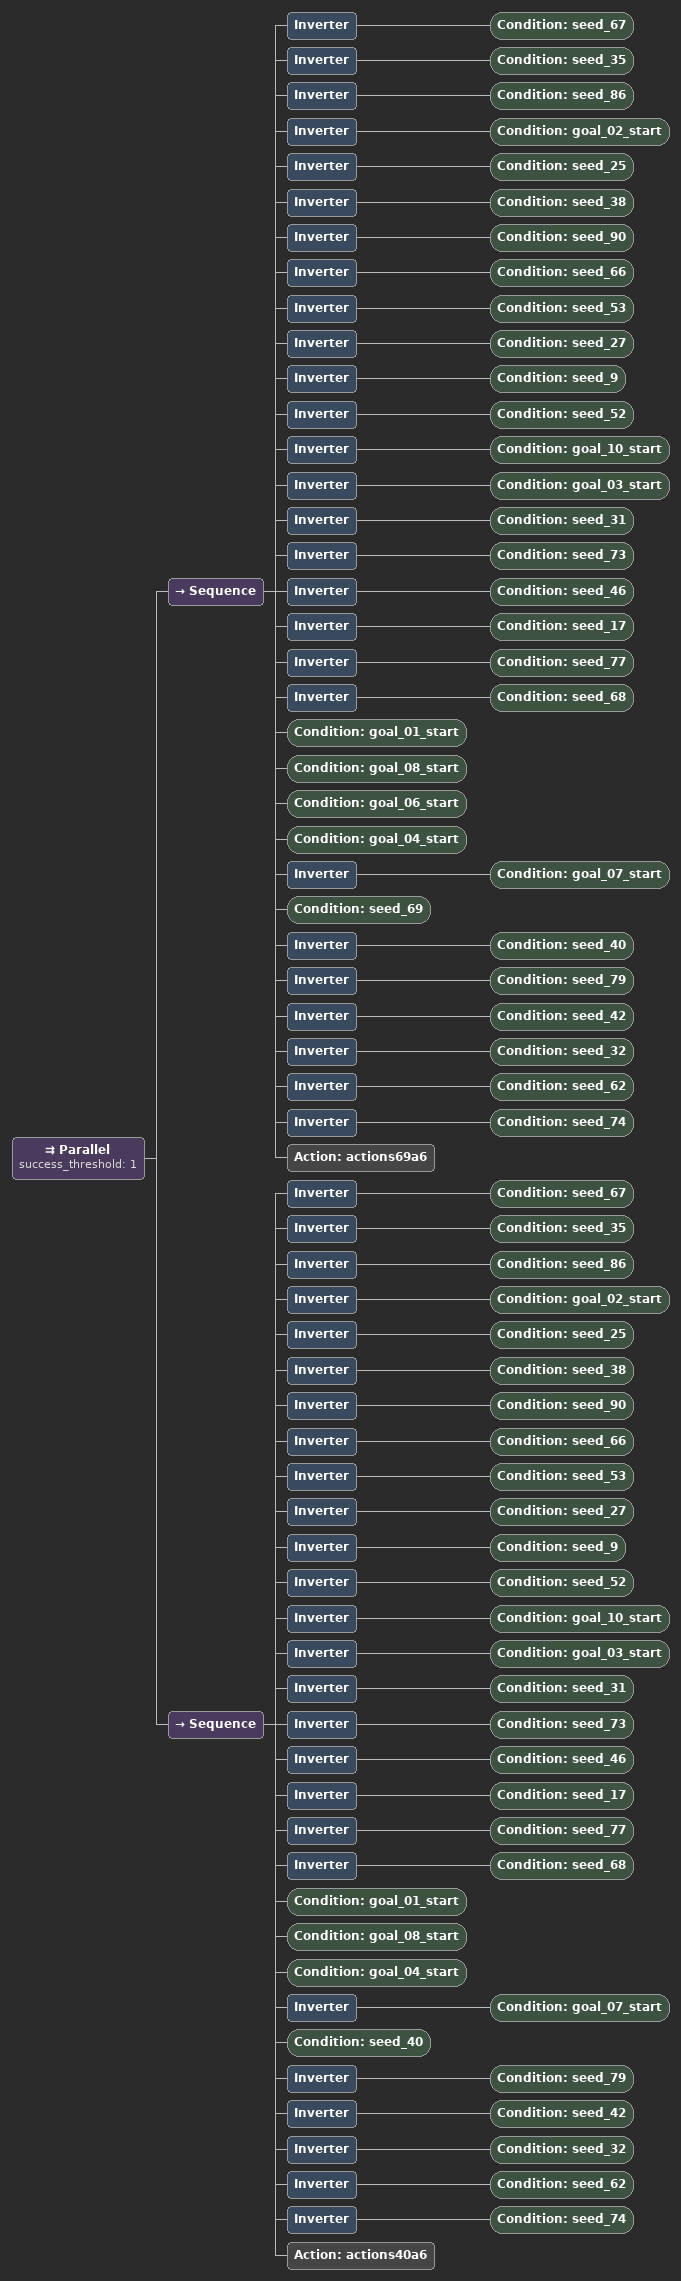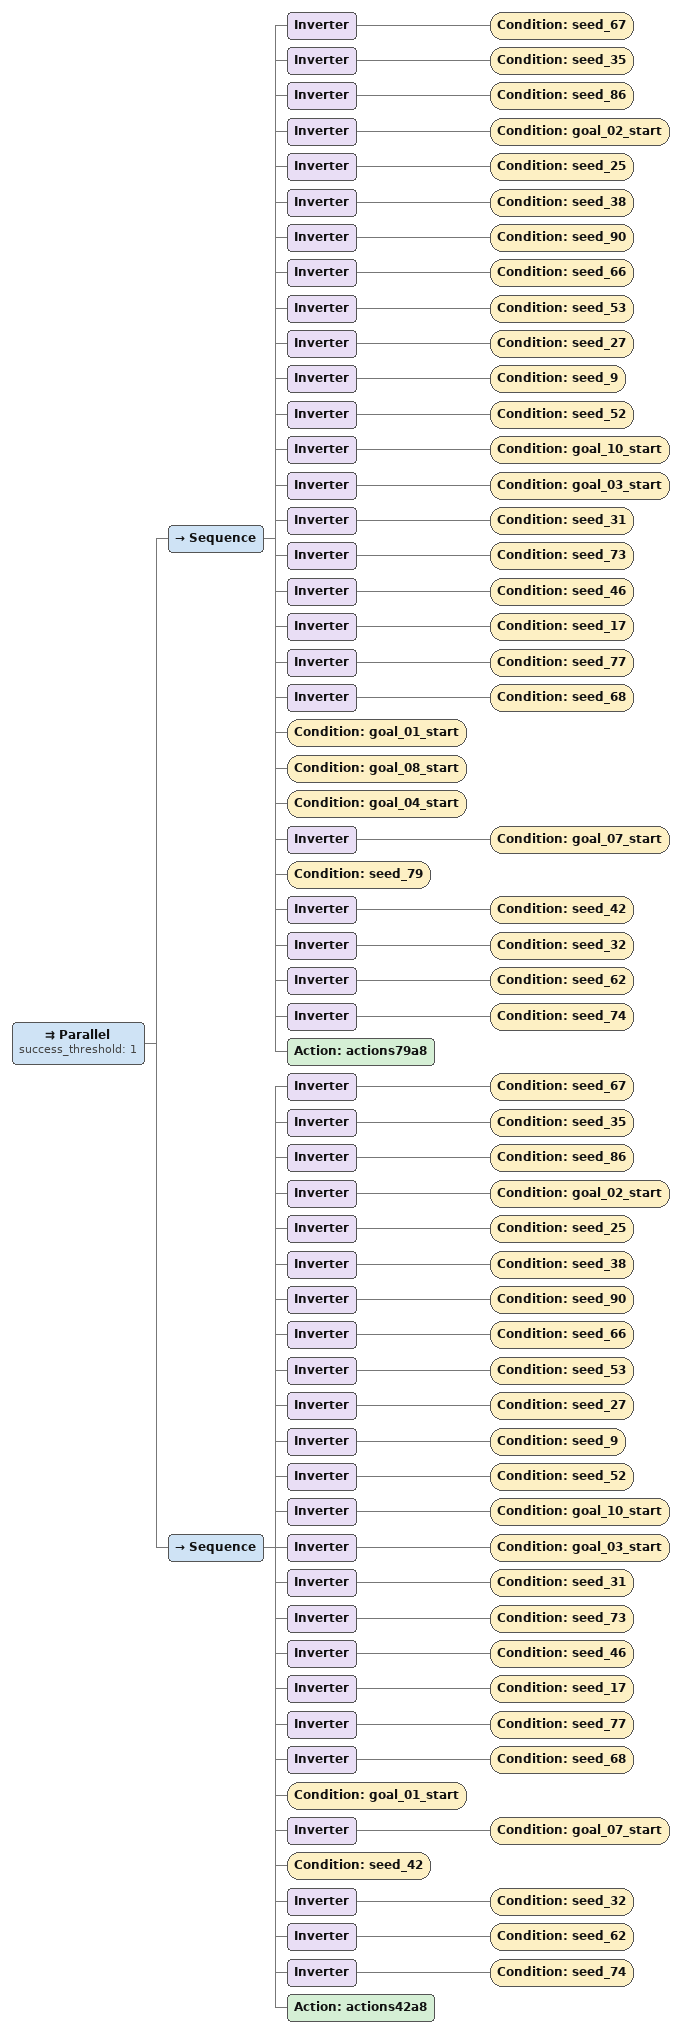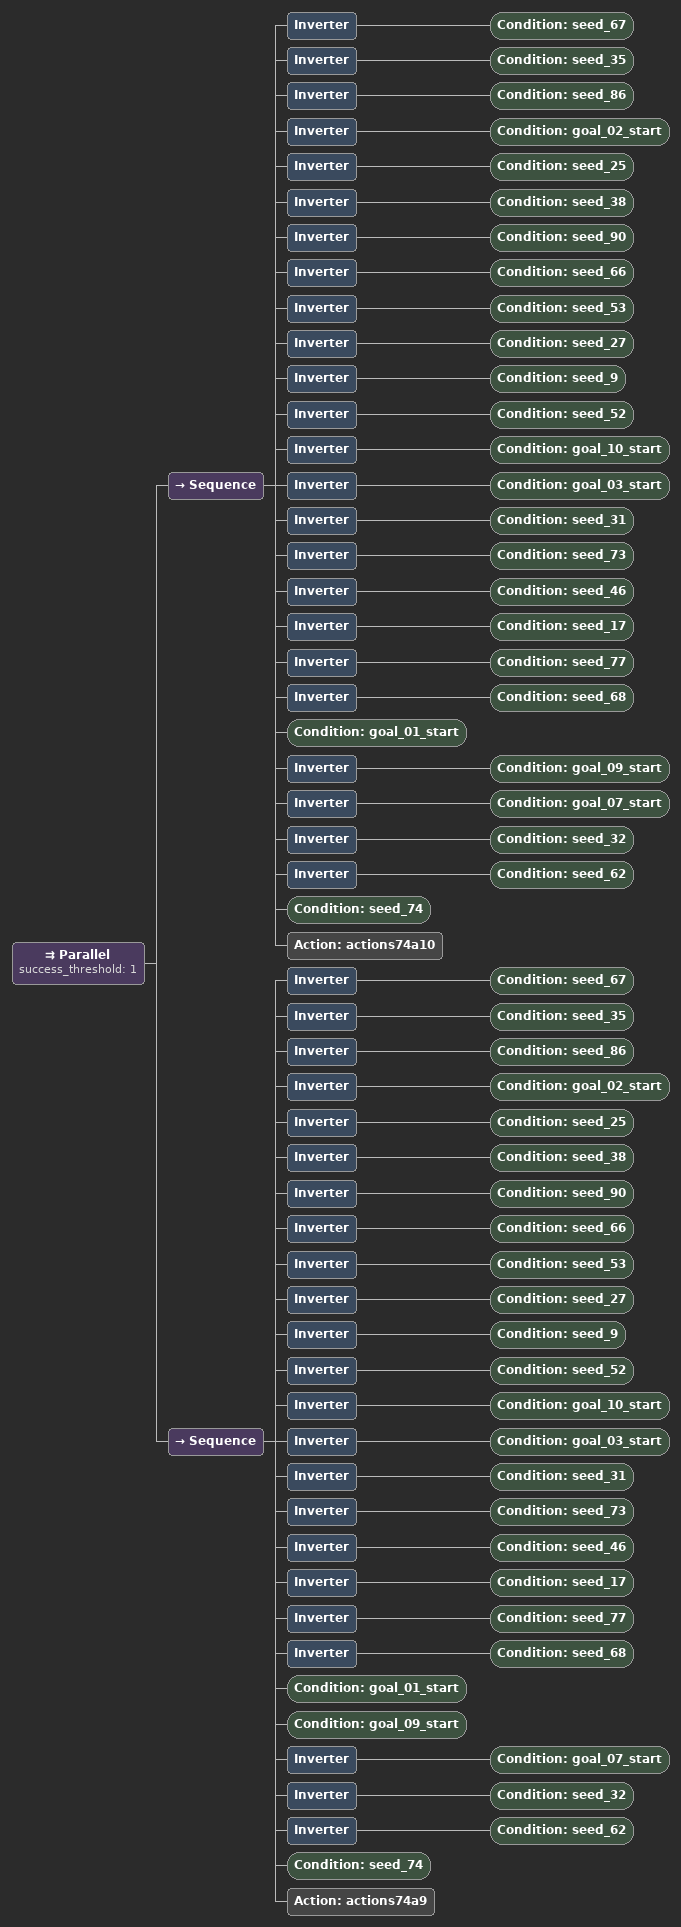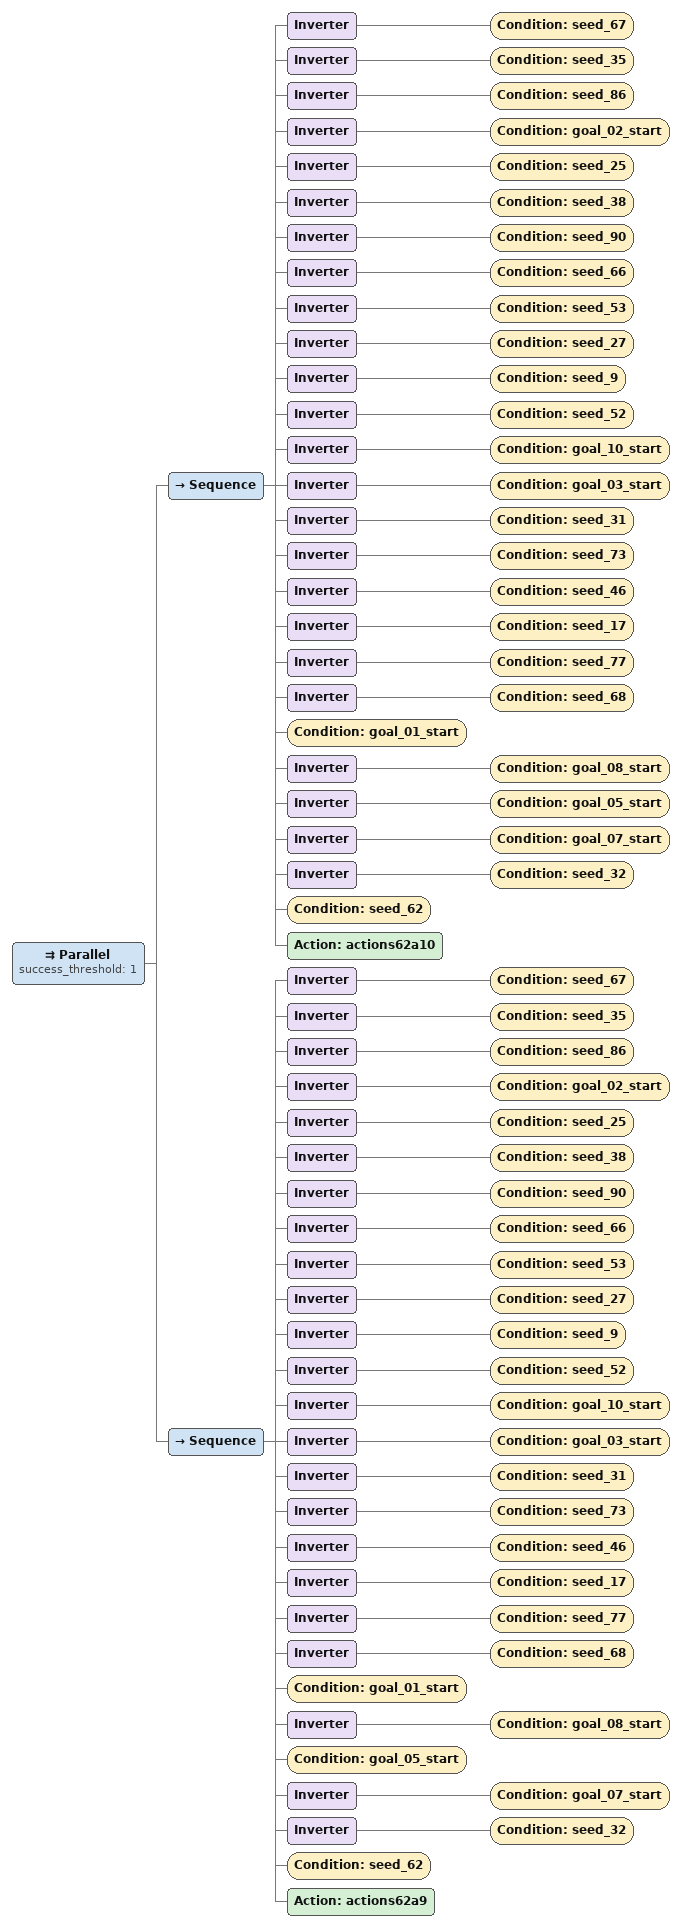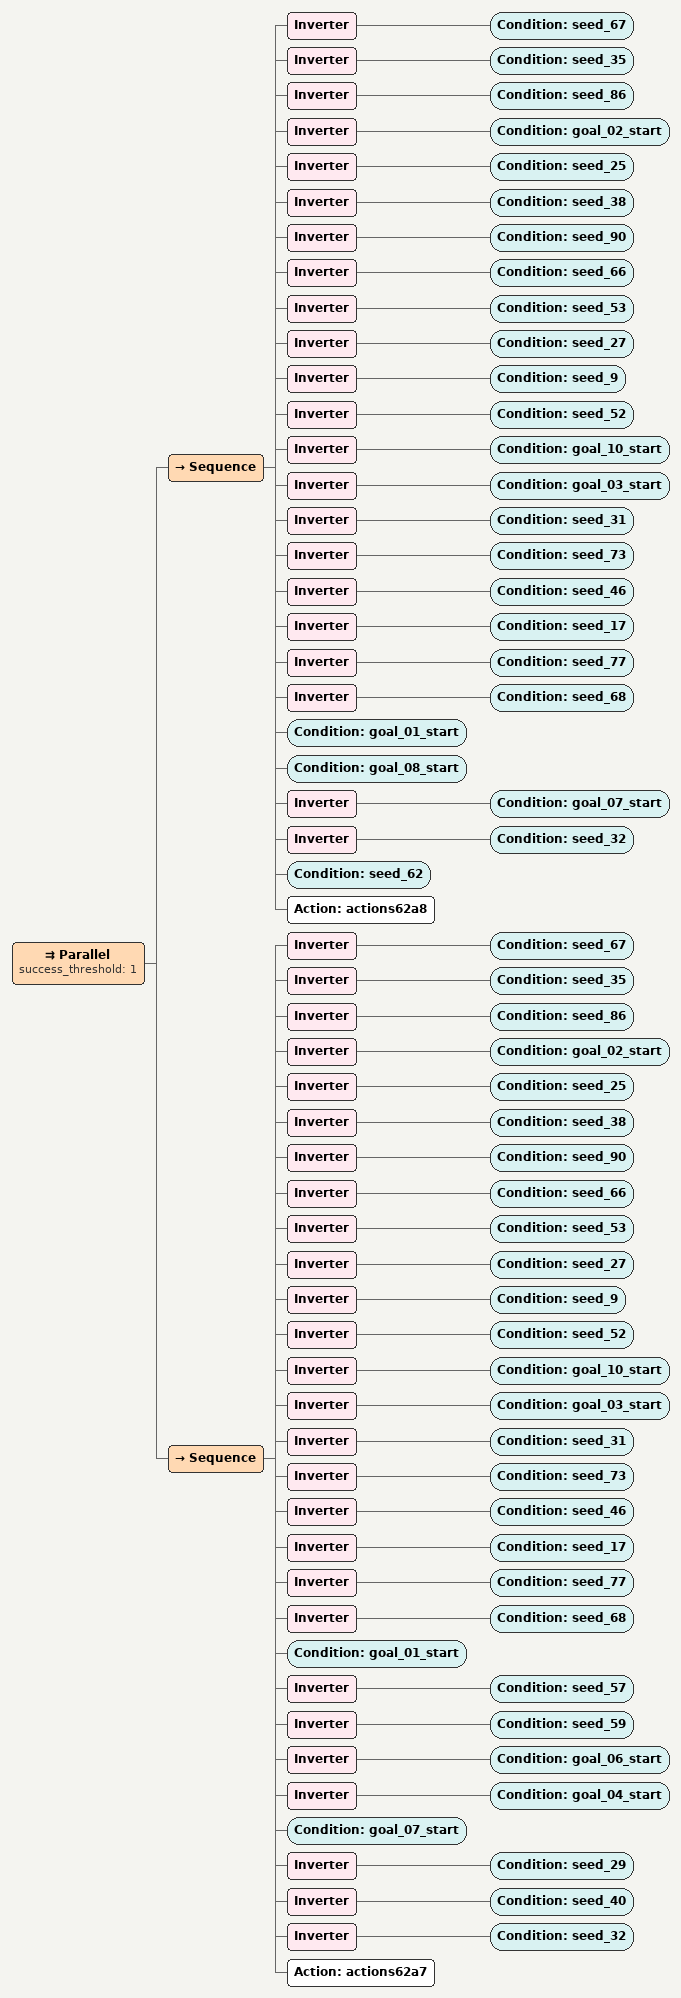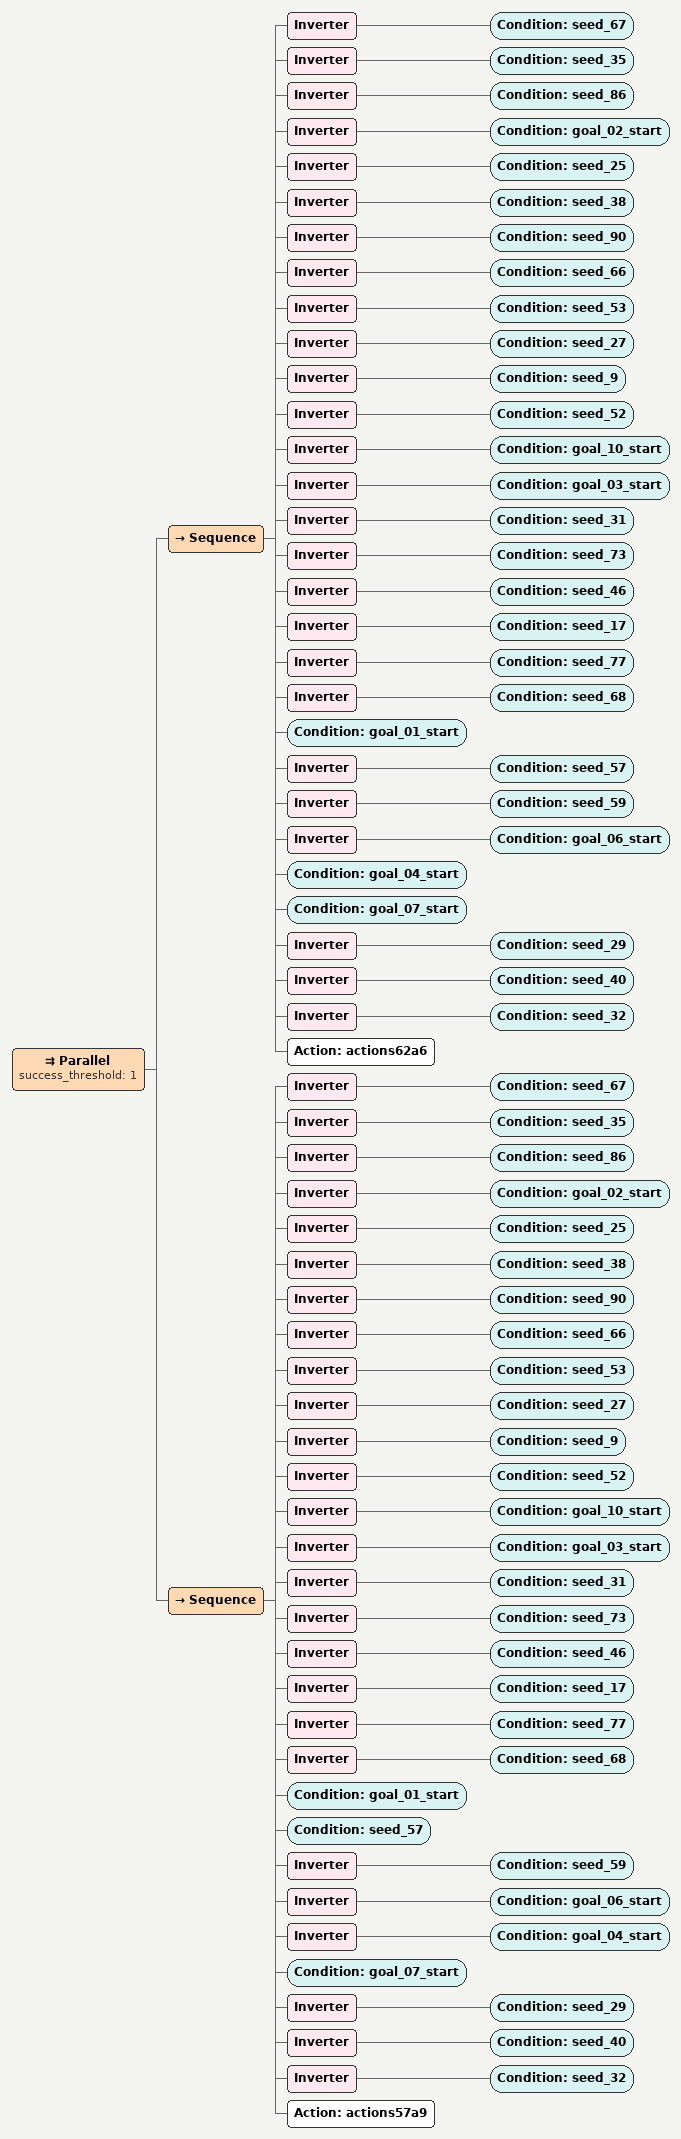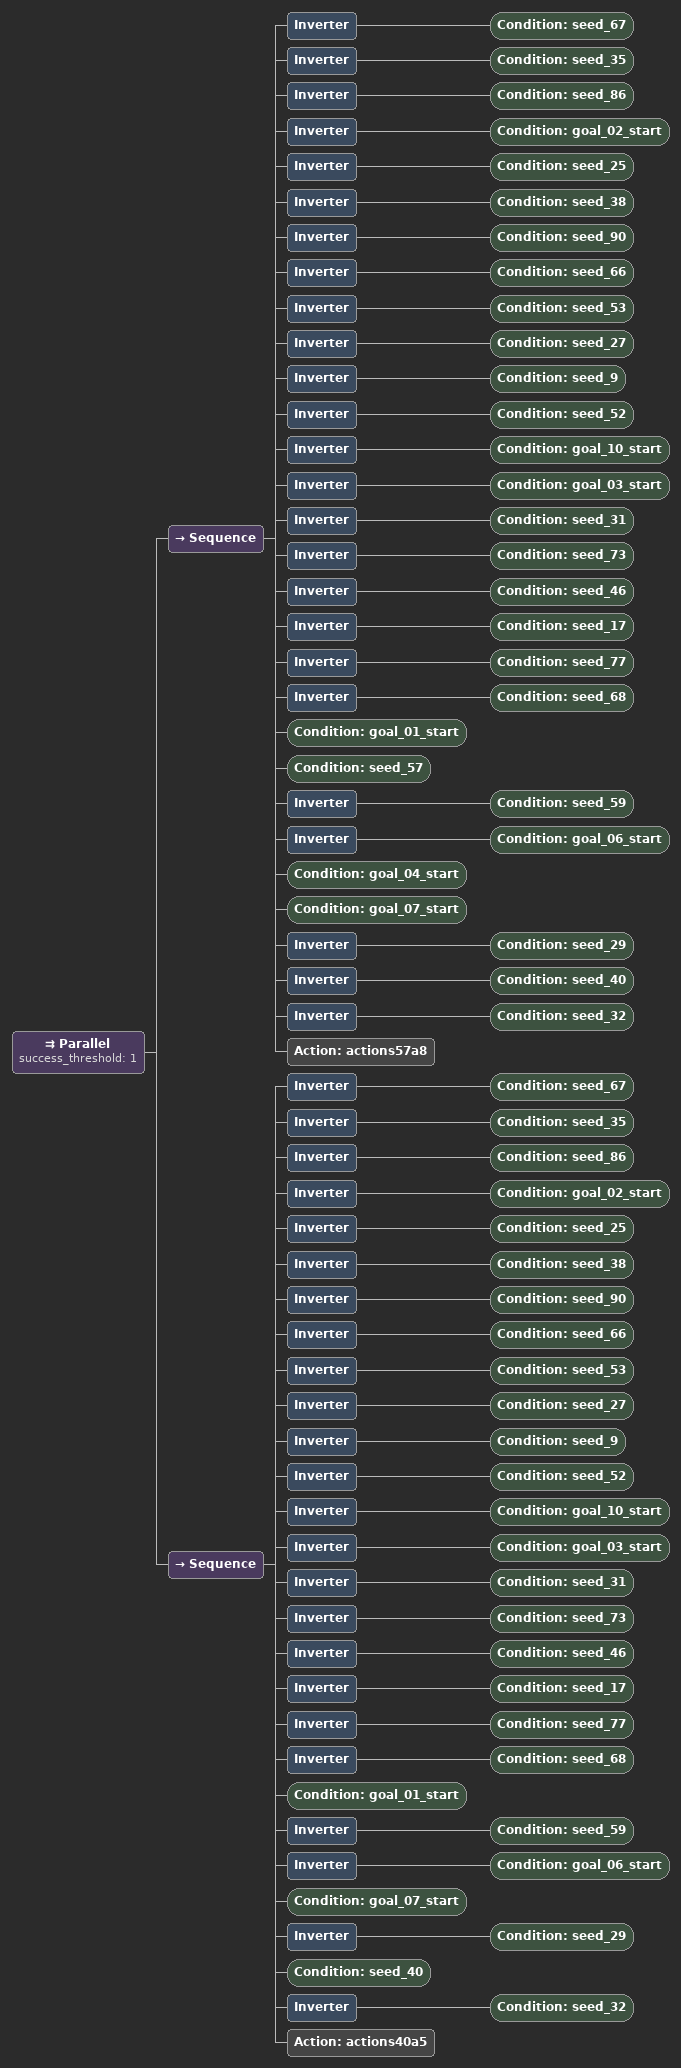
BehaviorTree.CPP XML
<Parallel success_threshold="1">
  <Sequence>
    <Inverter>
      <Condition ID="seed_67"/>
    </Inverter>
    <Inverter>
      <Condition ID="seed_35"/>
    </Inverter>
    <Inverter>
      <Condition ID="seed_86"/>
    </Inverter>
    <Inverter>
      <Condition ID="goal_02_start"/>
    </Inverter>
    <Inverter>
      <Condition ID="seed_25"/>
    </Inverter>
    <Inverter>
      <Condition ID="seed_38"/>
    </Inverter>
    <Inverter>
      <Condition ID="seed_90"/>
    </Inverter>
    <Inverter>
      <Condition ID="seed_66"/>
    </Inverter>
    <Inverter>
      <Condition ID="seed_53"/>
    </Inverter>
    <Inverter>
      <Condition ID="seed_27"/>
    </Inverter>
    <Inverter>
      <Condition ID="seed_9"/>
    </Inverter>
    <Inverter>
      <Condition ID="seed_52"/>
    </Inverter>
    <Inverter>
      <Condition ID="goal_10_start"/>
    </Inverter>
    <Inverter>
      <Condition ID="goal_03_start"/>
    </Inverter>
    <Inverter>
      <Condition ID="seed_31"/>
    </Inverter>
    <Inverter>
      <Condition ID="seed_73"/>
    </Inverter>
    <Inverter>
      <Condition ID="seed_46"/>
    </Inverter>
    <Inverter>
      <Condition ID="seed_17"/>
    </Inverter>
    <Inverter>
      <Condition ID="seed_77"/>
    </Inverter>
    <Inverter>
      <Condition ID="seed_68"/>
    </Inverter>
    <Condition ID="goal_01_start"/>
    <Condition ID="goal_08_start"/>
    <Condition ID="goal_06_start"/>
    <Condition ID="goal_04_start"/>
    <Inverter>
      <Condition ID="goal_07_start"/>
    </Inverter>
    <Condition ID="seed_69"/>
    <Inverter>
      <Condition ID="seed_40"/>
    </Inverter>
    <Inverter>
      <Condition ID="seed_79"/>
    </Inverter>
    <Inverter>
      <Condition ID="seed_42"/>
    </Inverter>
    <Inverter>
      <Condition ID="seed_32"/>
    </Inverter>
    <Inverter>
      <Condition ID="seed_62"/>
    </Inverter>
    <Inverter>
      <Condition ID="seed_74"/>
    </Inverter>
    <Action ID="actions69a6"/>
  </Sequence>
  <Sequence>
    <Inverter>
      <Condition ID="seed_67"/>
    </Inverter>
    <Inverter>
      <Condition ID="seed_35"/>
    </Inverter>
    <Inverter>
      <Condition ID="seed_86"/>
    </Inverter>
    <Inverter>
      <Condition ID="goal_02_start"/>
    </Inverter>
    <Inverter>
      <Condition ID="seed_25"/>
    </Inverter>
    <Inverter>
      <Condition ID="seed_38"/>
    </Inverter>
    <Inverter>
      <Condition ID="seed_90"/>
    </Inverter>
    <Inverter>
      <Condition ID="seed_66"/>
    </Inverter>
    <Inverter>
      <Condition ID="seed_53"/>
    </Inverter>
    <Inverter>
      <Condition ID="seed_27"/>
    </Inverter>
    <Inverter>
      <Condition ID="seed_9"/>
    </Inverter>
    <Inverter>
      <Condition ID="seed_52"/>
    </Inverter>
    <Inverter>
      <Condition ID="goal_10_start"/>
    </Inverter>
    <Inverter>
      <Condition ID="goal_03_start"/>
    </Inverter>
    <Inverter>
      <Condition ID="seed_31"/>
    </Inverter>
    <Inverter>
      <Condition ID="seed_73"/>
    </Inverter>
    <Inverter>
      <Condition ID="seed_46"/>
    </Inverter>
    <Inverter>
      <Condition ID="seed_17"/>
    </Inverter>
    <Inverter>
      <Condition ID="seed_77"/>
    </Inverter>
    <Inverter>
      <Condition ID="seed_68"/>
    </Inverter>
    <Condition ID="goal_01_start"/>
    <Condition ID="goal_08_start"/>
    <Condition ID="goal_04_start"/>
    <Inverter>
      <Condition ID="goal_07_start"/>
    </Inverter>
    <Condition ID="seed_40"/>
    <Inverter>
      <Condition ID="seed_79"/>
    </Inverter>
    <Inverter>
      <Condition ID="seed_42"/>
    </Inverter>
    <Inverter>
      <Condition ID="seed_32"/>
    </Inverter>
    <Inverter>
      <Condition ID="seed_62"/>
    </Inverter>
    <Inverter>
      <Condition ID="seed_74"/>
    </Inverter>
    <Action ID="actions40a6"/>
  </Sequence>
</Parallel>

<Parallel success_threshold="1">
  <Sequence>
    <Inverter>
      <Condition ID="seed_67"/>
    </Inverter>
    <Inverter>
      <Condition ID="seed_35"/>
    </Inverter>
    <Inverter>
      <Condition ID="seed_86"/>
    </Inverter>
    <Inverter>
      <Condition ID="goal_02_start"/>
    </Inverter>
    <Inverter>
      <Condition ID="seed_25"/>
    </Inverter>
    <Inverter>
      <Condition ID="seed_38"/>
    </Inverter>
    <Inverter>
      <Condition ID="seed_90"/>
    </Inverter>
    <Inverter>
      <Condition ID="seed_66"/>
    </Inverter>
    <Inverter>
      <Condition ID="seed_53"/>
    </Inverter>
    <Inverter>
      <Condition ID="seed_27"/>
    </Inverter>
    <Inverter>
      <Condition ID="seed_9"/>
    </Inverter>
    <Inverter>
      <Condition ID="seed_52"/>
    </Inverter>
    <Inverter>
      <Condition ID="goal_10_start"/>
    </Inverter>
    <Inverter>
      <Condition ID="goal_03_start"/>
    </Inverter>
    <Inverter>
      <Condition ID="seed_31"/>
    </Inverter>
    <Inverter>
      <Condition ID="seed_73"/>
    </Inverter>
    <Inverter>
      <Condition ID="seed_46"/>
    </Inverter>
    <Inverter>
      <Condition ID="seed_17"/>
    </Inverter>
    <Inverter>
      <Condition ID="seed_77"/>
    </Inverter>
    <Inverter>
      <Condition ID="seed_68"/>
    </Inverter>
    <Condition ID="goal_01_start"/>
    <Condition ID="goal_08_start"/>
    <Condition ID="goal_04_start"/>
    <Inverter>
      <Condition ID="goal_07_start"/>
    </Inverter>
    <Condition ID="seed_79"/>
    <Inverter>
      <Condition ID="seed_42"/>
    </Inverter>
    <Inverter>
      <Condition ID="seed_32"/>
    </Inverter>
    <Inverter>
      <Condition ID="seed_62"/>
    </Inverter>
    <Inverter>
      <Condition ID="seed_74"/>
    </Inverter>
    <Action ID="actions79a8"/>
  </Sequence>
  <Sequence>
    <Inverter>
      <Condition ID="seed_67"/>
    </Inverter>
    <Inverter>
      <Condition ID="seed_35"/>
    </Inverter>
    <Inverter>
      <Condition ID="seed_86"/>
    </Inverter>
    <Inverter>
      <Condition ID="goal_02_start"/>
    </Inverter>
    <Inverter>
      <Condition ID="seed_25"/>
    </Inverter>
    <Inverter>
      <Condition ID="seed_38"/>
    </Inverter>
    <Inverter>
      <Condition ID="seed_90"/>
    </Inverter>
    <Inverter>
      <Condition ID="seed_66"/>
    </Inverter>
    <Inverter>
      <Condition ID="seed_53"/>
    </Inverter>
    <Inverter>
      <Condition ID="seed_27"/>
    </Inverter>
    <Inverter>
      <Condition ID="seed_9"/>
    </Inverter>
    <Inverter>
      <Condition ID="seed_52"/>
    </Inverter>
    <Inverter>
      <Condition ID="goal_10_start"/>
    </Inverter>
    <Inverter>
      <Condition ID="goal_03_start"/>
    </Inverter>
    <Inverter>
      <Condition ID="seed_31"/>
    </Inverter>
    <Inverter>
      <Condition ID="seed_73"/>
    </Inverter>
    <Inverter>
      <Condition ID="seed_46"/>
    </Inverter>
    <Inverter>
      <Condition ID="seed_17"/>
    </Inverter>
    <Inverter>
      <Condition ID="seed_77"/>
    </Inverter>
    <Inverter>
      <Condition ID="seed_68"/>
    </Inverter>
    <Condition ID="goal_01_start"/>
    <Inverter>
      <Condition ID="goal_07_start"/>
    </Inverter>
    <Condition ID="seed_42"/>
    <Inverter>
      <Condition ID="seed_32"/>
    </Inverter>
    <Inverter>
      <Condition ID="seed_62"/>
    </Inverter>
    <Inverter>
      <Condition ID="seed_74"/>
    </Inverter>
    <Action ID="actions42a8"/>
  </Sequence>
</Parallel>

<Parallel success_threshold="1">
  <Sequence>
    <Inverter>
      <Condition ID="seed_67"/>
    </Inverter>
    <Inverter>
      <Condition ID="seed_35"/>
    </Inverter>
    <Inverter>
      <Condition ID="seed_86"/>
    </Inverter>
    <Inverter>
      <Condition ID="goal_02_start"/>
    </Inverter>
    <Inverter>
      <Condition ID="seed_25"/>
    </Inverter>
    <Inverter>
      <Condition ID="seed_38"/>
    </Inverter>
    <Inverter>
      <Condition ID="seed_90"/>
    </Inverter>
    <Inverter>
      <Condition ID="seed_66"/>
    </Inverter>
    <Inverter>
      <Condition ID="seed_53"/>
    </Inverter>
    <Inverter>
      <Condition ID="seed_27"/>
    </Inverter>
    <Inverter>
      <Condition ID="seed_9"/>
    </Inverter>
    <Inverter>
      <Condition ID="seed_52"/>
    </Inverter>
    <Inverter>
      <Condition ID="goal_10_start"/>
    </Inverter>
    <Inverter>
      <Condition ID="goal_03_start"/>
    </Inverter>
    <Inverter>
      <Condition ID="seed_31"/>
    </Inverter>
    <Inverter>
      <Condition ID="seed_73"/>
    </Inverter>
    <Inverter>
      <Condition ID="seed_46"/>
    </Inverter>
    <Inverter>
      <Condition ID="seed_17"/>
    </Inverter>
    <Inverter>
      <Condition ID="seed_77"/>
    </Inverter>
    <Inverter>
      <Condition ID="seed_68"/>
    </Inverter>
    <Condition ID="goal_01_start"/>
    <Inverter>
      <Condition ID="goal_09_start"/>
    </Inverter>
    <Inverter>
      <Condition ID="goal_07_start"/>
    </Inverter>
    <Inverter>
      <Condition ID="seed_32"/>
    </Inverter>
    <Inverter>
      <Condition ID="seed_62"/>
    </Inverter>
    <Condition ID="seed_74"/>
    <Action ID="actions74a10"/>
  </Sequence>
  <Sequence>
    <Inverter>
      <Condition ID="seed_67"/>
    </Inverter>
    <Inverter>
      <Condition ID="seed_35"/>
    </Inverter>
    <Inverter>
      <Condition ID="seed_86"/>
    </Inverter>
    <Inverter>
      <Condition ID="goal_02_start"/>
    </Inverter>
    <Inverter>
      <Condition ID="seed_25"/>
    </Inverter>
    <Inverter>
      <Condition ID="seed_38"/>
    </Inverter>
    <Inverter>
      <Condition ID="seed_90"/>
    </Inverter>
    <Inverter>
      <Condition ID="seed_66"/>
    </Inverter>
    <Inverter>
      <Condition ID="seed_53"/>
    </Inverter>
    <Inverter>
      <Condition ID="seed_27"/>
    </Inverter>
    <Inverter>
      <Condition ID="seed_9"/>
    </Inverter>
    <Inverter>
      <Condition ID="seed_52"/>
    </Inverter>
    <Inverter>
      <Condition ID="goal_10_start"/>
    </Inverter>
    <Inverter>
      <Condition ID="goal_03_start"/>
    </Inverter>
    <Inverter>
      <Condition ID="seed_31"/>
    </Inverter>
    <Inverter>
      <Condition ID="seed_73"/>
    </Inverter>
    <Inverter>
      <Condition ID="seed_46"/>
    </Inverter>
    <Inverter>
      <Condition ID="seed_17"/>
    </Inverter>
    <Inverter>
      <Condition ID="seed_77"/>
    </Inverter>
    <Inverter>
      <Condition ID="seed_68"/>
    </Inverter>
    <Condition ID="goal_01_start"/>
    <Condition ID="goal_09_start"/>
    <Inverter>
      <Condition ID="goal_07_start"/>
    </Inverter>
    <Inverter>
      <Condition ID="seed_32"/>
    </Inverter>
    <Inverter>
      <Condition ID="seed_62"/>
    </Inverter>
    <Condition ID="seed_74"/>
    <Action ID="actions74a9"/>
  </Sequence>
</Parallel>

<Parallel success_threshold="1">
  <Sequence>
    <Inverter>
      <Condition ID="seed_67"/>
    </Inverter>
    <Inverter>
      <Condition ID="seed_35"/>
    </Inverter>
    <Inverter>
      <Condition ID="seed_86"/>
    </Inverter>
    <Inverter>
      <Condition ID="goal_02_start"/>
    </Inverter>
    <Inverter>
      <Condition ID="seed_25"/>
    </Inverter>
    <Inverter>
      <Condition ID="seed_38"/>
    </Inverter>
    <Inverter>
      <Condition ID="seed_90"/>
    </Inverter>
    <Inverter>
      <Condition ID="seed_66"/>
    </Inverter>
    <Inverter>
      <Condition ID="seed_53"/>
    </Inverter>
    <Inverter>
      <Condition ID="seed_27"/>
    </Inverter>
    <Inverter>
      <Condition ID="seed_9"/>
    </Inverter>
    <Inverter>
      <Condition ID="seed_52"/>
    </Inverter>
    <Inverter>
      <Condition ID="goal_10_start"/>
    </Inverter>
    <Inverter>
      <Condition ID="goal_03_start"/>
    </Inverter>
    <Inverter>
      <Condition ID="seed_31"/>
    </Inverter>
    <Inverter>
      <Condition ID="seed_73"/>
    </Inverter>
    <Inverter>
      <Condition ID="seed_46"/>
    </Inverter>
    <Inverter>
      <Condition ID="seed_17"/>
    </Inverter>
    <Inverter>
      <Condition ID="seed_77"/>
    </Inverter>
    <Inverter>
      <Condition ID="seed_68"/>
    </Inverter>
    <Condition ID="goal_01_start"/>
    <Inverter>
      <Condition ID="goal_08_start"/>
    </Inverter>
    <Inverter>
      <Condition ID="goal_05_start"/>
    </Inverter>
    <Inverter>
      <Condition ID="goal_07_start"/>
    </Inverter>
    <Inverter>
      <Condition ID="seed_32"/>
    </Inverter>
    <Condition ID="seed_62"/>
    <Action ID="actions62a10"/>
  </Sequence>
  <Sequence>
    <Inverter>
      <Condition ID="seed_67"/>
    </Inverter>
    <Inverter>
      <Condition ID="seed_35"/>
    </Inverter>
    <Inverter>
      <Condition ID="seed_86"/>
    </Inverter>
    <Inverter>
      <Condition ID="goal_02_start"/>
    </Inverter>
    <Inverter>
      <Condition ID="seed_25"/>
    </Inverter>
    <Inverter>
      <Condition ID="seed_38"/>
    </Inverter>
    <Inverter>
      <Condition ID="seed_90"/>
    </Inverter>
    <Inverter>
      <Condition ID="seed_66"/>
    </Inverter>
    <Inverter>
      <Condition ID="seed_53"/>
    </Inverter>
    <Inverter>
      <Condition ID="seed_27"/>
    </Inverter>
    <Inverter>
      <Condition ID="seed_9"/>
    </Inverter>
    <Inverter>
      <Condition ID="seed_52"/>
    </Inverter>
    <Inverter>
      <Condition ID="goal_10_start"/>
    </Inverter>
    <Inverter>
      <Condition ID="goal_03_start"/>
    </Inverter>
    <Inverter>
      <Condition ID="seed_31"/>
    </Inverter>
    <Inverter>
      <Condition ID="seed_73"/>
    </Inverter>
    <Inverter>
      <Condition ID="seed_46"/>
    </Inverter>
    <Inverter>
      <Condition ID="seed_17"/>
    </Inverter>
    <Inverter>
      <Condition ID="seed_77"/>
    </Inverter>
    <Inverter>
      <Condition ID="seed_68"/>
    </Inverter>
    <Condition ID="goal_01_start"/>
    <Inverter>
      <Condition ID="goal_08_start"/>
    </Inverter>
    <Condition ID="goal_05_start"/>
    <Inverter>
      <Condition ID="goal_07_start"/>
    </Inverter>
    <Inverter>
      <Condition ID="seed_32"/>
    </Inverter>
    <Condition ID="seed_62"/>
    <Action ID="actions62a9"/>
  </Sequence>
</Parallel>

<Parallel success_threshold="1">
  <Sequence>
    <Inverter>
      <Condition ID="seed_67"/>
    </Inverter>
    <Inverter>
      <Condition ID="seed_35"/>
    </Inverter>
    <Inverter>
      <Condition ID="seed_86"/>
    </Inverter>
    <Inverter>
      <Condition ID="goal_02_start"/>
    </Inverter>
    <Inverter>
      <Condition ID="seed_25"/>
    </Inverter>
    <Inverter>
      <Condition ID="seed_38"/>
    </Inverter>
    <Inverter>
      <Condition ID="seed_90"/>
    </Inverter>
    <Inverter>
      <Condition ID="seed_66"/>
    </Inverter>
    <Inverter>
      <Condition ID="seed_53"/>
    </Inverter>
    <Inverter>
      <Condition ID="seed_27"/>
    </Inverter>
    <Inverter>
      <Condition ID="seed_9"/>
    </Inverter>
    <Inverter>
      <Condition ID="seed_52"/>
    </Inverter>
    <Inverter>
      <Condition ID="goal_10_start"/>
    </Inverter>
    <Inverter>
      <Condition ID="goal_03_start"/>
    </Inverter>
    <Inverter>
      <Condition ID="seed_31"/>
    </Inverter>
    <Inverter>
      <Condition ID="seed_73"/>
    </Inverter>
    <Inverter>
      <Condition ID="seed_46"/>
    </Inverter>
    <Inverter>
      <Condition ID="seed_17"/>
    </Inverter>
    <Inverter>
      <Condition ID="seed_77"/>
    </Inverter>
    <Inverter>
      <Condition ID="seed_68"/>
    </Inverter>
    <Condition ID="goal_01_start"/>
    <Condition ID="goal_08_start"/>
    <Inverter>
      <Condition ID="goal_07_start"/>
    </Inverter>
    <Inverter>
      <Condition ID="seed_32"/>
    </Inverter>
    <Condition ID="seed_62"/>
    <Action ID="actions62a8"/>
  </Sequence>
  <Sequence>
    <Inverter>
      <Condition ID="seed_67"/>
    </Inverter>
    <Inverter>
      <Condition ID="seed_35"/>
    </Inverter>
    <Inverter>
      <Condition ID="seed_86"/>
    </Inverter>
    <Inverter>
      <Condition ID="goal_02_start"/>
    </Inverter>
    <Inverter>
      <Condition ID="seed_25"/>
    </Inverter>
    <Inverter>
      <Condition ID="seed_38"/>
    </Inverter>
    <Inverter>
      <Condition ID="seed_90"/>
    </Inverter>
    <Inverter>
      <Condition ID="seed_66"/>
    </Inverter>
    <Inverter>
      <Condition ID="seed_53"/>
    </Inverter>
    <Inverter>
      <Condition ID="seed_27"/>
    </Inverter>
    <Inverter>
      <Condition ID="seed_9"/>
    </Inverter>
    <Inverter>
      <Condition ID="seed_52"/>
    </Inverter>
    <Inverter>
      <Condition ID="goal_10_start"/>
    </Inverter>
    <Inverter>
      <Condition ID="goal_03_start"/>
    </Inverter>
    <Inverter>
      <Condition ID="seed_31"/>
    </Inverter>
    <Inverter>
      <Condition ID="seed_73"/>
    </Inverter>
    <Inverter>
      <Condition ID="seed_46"/>
    </Inverter>
    <Inverter>
      <Condition ID="seed_17"/>
    </Inverter>
    <Inverter>
      <Condition ID="seed_77"/>
    </Inverter>
    <Inverter>
      <Condition ID="seed_68"/>
    </Inverter>
    <Condition ID="goal_01_start"/>
    <Inverter>
      <Condition ID="seed_57"/>
    </Inverter>
    <Inverter>
      <Condition ID="seed_59"/>
    </Inverter>
    <Inverter>
      <Condition ID="goal_06_start"/>
    </Inverter>
    <Inverter>
      <Condition ID="goal_04_start"/>
    </Inverter>
    <Condition ID="goal_07_start"/>
    <Inverter>
      <Condition ID="seed_29"/>
    </Inverter>
    <Inverter>
      <Condition ID="seed_40"/>
    </Inverter>
    <Inverter>
      <Condition ID="seed_32"/>
    </Inverter>
    <Action ID="actions62a7"/>
  </Sequence>
</Parallel>

<Parallel success_threshold="1">
  <Sequence>
    <Inverter>
      <Condition ID="seed_67"/>
    </Inverter>
    <Inverter>
      <Condition ID="seed_35"/>
    </Inverter>
    <Inverter>
      <Condition ID="seed_86"/>
    </Inverter>
    <Inverter>
      <Condition ID="goal_02_start"/>
    </Inverter>
    <Inverter>
      <Condition ID="seed_25"/>
    </Inverter>
    <Inverter>
      <Condition ID="seed_38"/>
    </Inverter>
    <Inverter>
      <Condition ID="seed_90"/>
    </Inverter>
    <Inverter>
      <Condition ID="seed_66"/>
    </Inverter>
    <Inverter>
      <Condition ID="seed_53"/>
    </Inverter>
    <Inverter>
      <Condition ID="seed_27"/>
    </Inverter>
    <Inverter>
      <Condition ID="seed_9"/>
    </Inverter>
    <Inverter>
      <Condition ID="seed_52"/>
    </Inverter>
    <Inverter>
      <Condition ID="goal_10_start"/>
    </Inverter>
    <Inverter>
      <Condition ID="goal_03_start"/>
    </Inverter>
    <Inverter>
      <Condition ID="seed_31"/>
    </Inverter>
    <Inverter>
      <Condition ID="seed_73"/>
    </Inverter>
    <Inverter>
      <Condition ID="seed_46"/>
    </Inverter>
    <Inverter>
      <Condition ID="seed_17"/>
    </Inverter>
    <Inverter>
      <Condition ID="seed_77"/>
    </Inverter>
    <Inverter>
      <Condition ID="seed_68"/>
    </Inverter>
    <Condition ID="goal_01_start"/>
    <Inverter>
      <Condition ID="seed_57"/>
    </Inverter>
    <Inverter>
      <Condition ID="seed_59"/>
    </Inverter>
    <Inverter>
      <Condition ID="goal_06_start"/>
    </Inverter>
    <Condition ID="goal_04_start"/>
    <Condition ID="goal_07_start"/>
    <Inverter>
      <Condition ID="seed_29"/>
    </Inverter>
    <Inverter>
      <Condition ID="seed_40"/>
    </Inverter>
    <Inverter>
      <Condition ID="seed_32"/>
    </Inverter>
    <Action ID="actions62a6"/>
  </Sequence>
  <Sequence>
    <Inverter>
      <Condition ID="seed_67"/>
    </Inverter>
    <Inverter>
      <Condition ID="seed_35"/>
    </Inverter>
    <Inverter>
      <Condition ID="seed_86"/>
    </Inverter>
    <Inverter>
      <Condition ID="goal_02_start"/>
    </Inverter>
    <Inverter>
      <Condition ID="seed_25"/>
    </Inverter>
    <Inverter>
      <Condition ID="seed_38"/>
    </Inverter>
    <Inverter>
      <Condition ID="seed_90"/>
    </Inverter>
    <Inverter>
      <Condition ID="seed_66"/>
    </Inverter>
    <Inverter>
      <Condition ID="seed_53"/>
    </Inverter>
    <Inverter>
      <Condition ID="seed_27"/>
    </Inverter>
    <Inverter>
      <Condition ID="seed_9"/>
    </Inverter>
    <Inverter>
      <Condition ID="seed_52"/>
    </Inverter>
    <Inverter>
      <Condition ID="goal_10_start"/>
    </Inverter>
    <Inverter>
      <Condition ID="goal_03_start"/>
    </Inverter>
    <Inverter>
      <Condition ID="seed_31"/>
    </Inverter>
    <Inverter>
      <Condition ID="seed_73"/>
    </Inverter>
    <Inverter>
      <Condition ID="seed_46"/>
    </Inverter>
    <Inverter>
      <Condition ID="seed_17"/>
    </Inverter>
    <Inverter>
      <Condition ID="seed_77"/>
    </Inverter>
    <Inverter>
      <Condition ID="seed_68"/>
    </Inverter>
    <Condition ID="goal_01_start"/>
    <Condition ID="seed_57"/>
    <Inverter>
      <Condition ID="seed_59"/>
    </Inverter>
    <Inverter>
      <Condition ID="goal_06_start"/>
    </Inverter>
    <Inverter>
      <Condition ID="goal_04_start"/>
    </Inverter>
    <Condition ID="goal_07_start"/>
    <Inverter>
      <Condition ID="seed_29"/>
    </Inverter>
    <Inverter>
      <Condition ID="seed_40"/>
    </Inverter>
    <Inverter>
      <Condition ID="seed_32"/>
    </Inverter>
    <Action ID="actions57a9"/>
  </Sequence>
</Parallel>

<Parallel success_threshold="1">
  <Sequence>
    <Inverter>
      <Condition ID="seed_67"/>
    </Inverter>
    <Inverter>
      <Condition ID="seed_35"/>
    </Inverter>
    <Inverter>
      <Condition ID="seed_86"/>
    </Inverter>
    <Inverter>
      <Condition ID="goal_02_start"/>
    </Inverter>
    <Inverter>
      <Condition ID="seed_25"/>
    </Inverter>
    <Inverter>
      <Condition ID="seed_38"/>
    </Inverter>
    <Inverter>
      <Condition ID="seed_90"/>
    </Inverter>
    <Inverter>
      <Condition ID="seed_66"/>
    </Inverter>
    <Inverter>
      <Condition ID="seed_53"/>
    </Inverter>
    <Inverter>
      <Condition ID="seed_27"/>
    </Inverter>
    <Inverter>
      <Condition ID="seed_9"/>
    </Inverter>
    <Inverter>
      <Condition ID="seed_52"/>
    </Inverter>
    <Inverter>
      <Condition ID="goal_10_start"/>
    </Inverter>
    <Inverter>
      <Condition ID="goal_03_start"/>
    </Inverter>
    <Inverter>
      <Condition ID="seed_31"/>
    </Inverter>
    <Inverter>
      <Condition ID="seed_73"/>
    </Inverter>
    <Inverter>
      <Condition ID="seed_46"/>
    </Inverter>
    <Inverter>
      <Condition ID="seed_17"/>
    </Inverter>
    <Inverter>
      <Condition ID="seed_77"/>
    </Inverter>
    <Inverter>
      <Condition ID="seed_68"/>
    </Inverter>
    <Condition ID="goal_01_start"/>
    <Condition ID="seed_57"/>
    <Inverter>
      <Condition ID="seed_59"/>
    </Inverter>
    <Inverter>
      <Condition ID="goal_06_start"/>
    </Inverter>
    <Condition ID="goal_04_start"/>
    <Condition ID="goal_07_start"/>
    <Inverter>
      <Condition ID="seed_29"/>
    </Inverter>
    <Inverter>
      <Condition ID="seed_40"/>
    </Inverter>
    <Inverter>
      <Condition ID="seed_32"/>
    </Inverter>
    <Action ID="actions57a8"/>
  </Sequence>
  <Sequence>
    <Inverter>
      <Condition ID="seed_67"/>
    </Inverter>
    <Inverter>
      <Condition ID="seed_35"/>
    </Inverter>
    <Inverter>
      <Condition ID="seed_86"/>
    </Inverter>
    <Inverter>
      <Condition ID="goal_02_start"/>
    </Inverter>
    <Inverter>
      <Condition ID="seed_25"/>
    </Inverter>
    <Inverter>
      <Condition ID="seed_38"/>
    </Inverter>
    <Inverter>
      <Condition ID="seed_90"/>
    </Inverter>
    <Inverter>
      <Condition ID="seed_66"/>
    </Inverter>
    <Inverter>
      <Condition ID="seed_53"/>
    </Inverter>
    <Inverter>
      <Condition ID="seed_27"/>
    </Inverter>
    <Inverter>
      <Condition ID="seed_9"/>
    </Inverter>
    <Inverter>
      <Condition ID="seed_52"/>
    </Inverter>
    <Inverter>
      <Condition ID="goal_10_start"/>
    </Inverter>
    <Inverter>
      <Condition ID="goal_03_start"/>
    </Inverter>
    <Inverter>
      <Condition ID="seed_31"/>
    </Inverter>
    <Inverter>
      <Condition ID="seed_73"/>
    </Inverter>
    <Inverter>
      <Condition ID="seed_46"/>
    </Inverter>
    <Inverter>
      <Condition ID="seed_17"/>
    </Inverter>
    <Inverter>
      <Condition ID="seed_77"/>
    </Inverter>
    <Inverter>
      <Condition ID="seed_68"/>
    </Inverter>
    <Condition ID="goal_01_start"/>
    <Inverter>
      <Condition ID="seed_59"/>
    </Inverter>
    <Inverter>
      <Condition ID="goal_06_start"/>
    </Inverter>
    <Condition ID="goal_07_start"/>
    <Inverter>
      <Condition ID="seed_29"/>
    </Inverter>
    <Condition ID="seed_40"/>
    <Inverter>
      <Condition ID="seed_32"/>
    </Inverter>
    <Action ID="actions40a5"/>
  </Sequence>
</Parallel>
